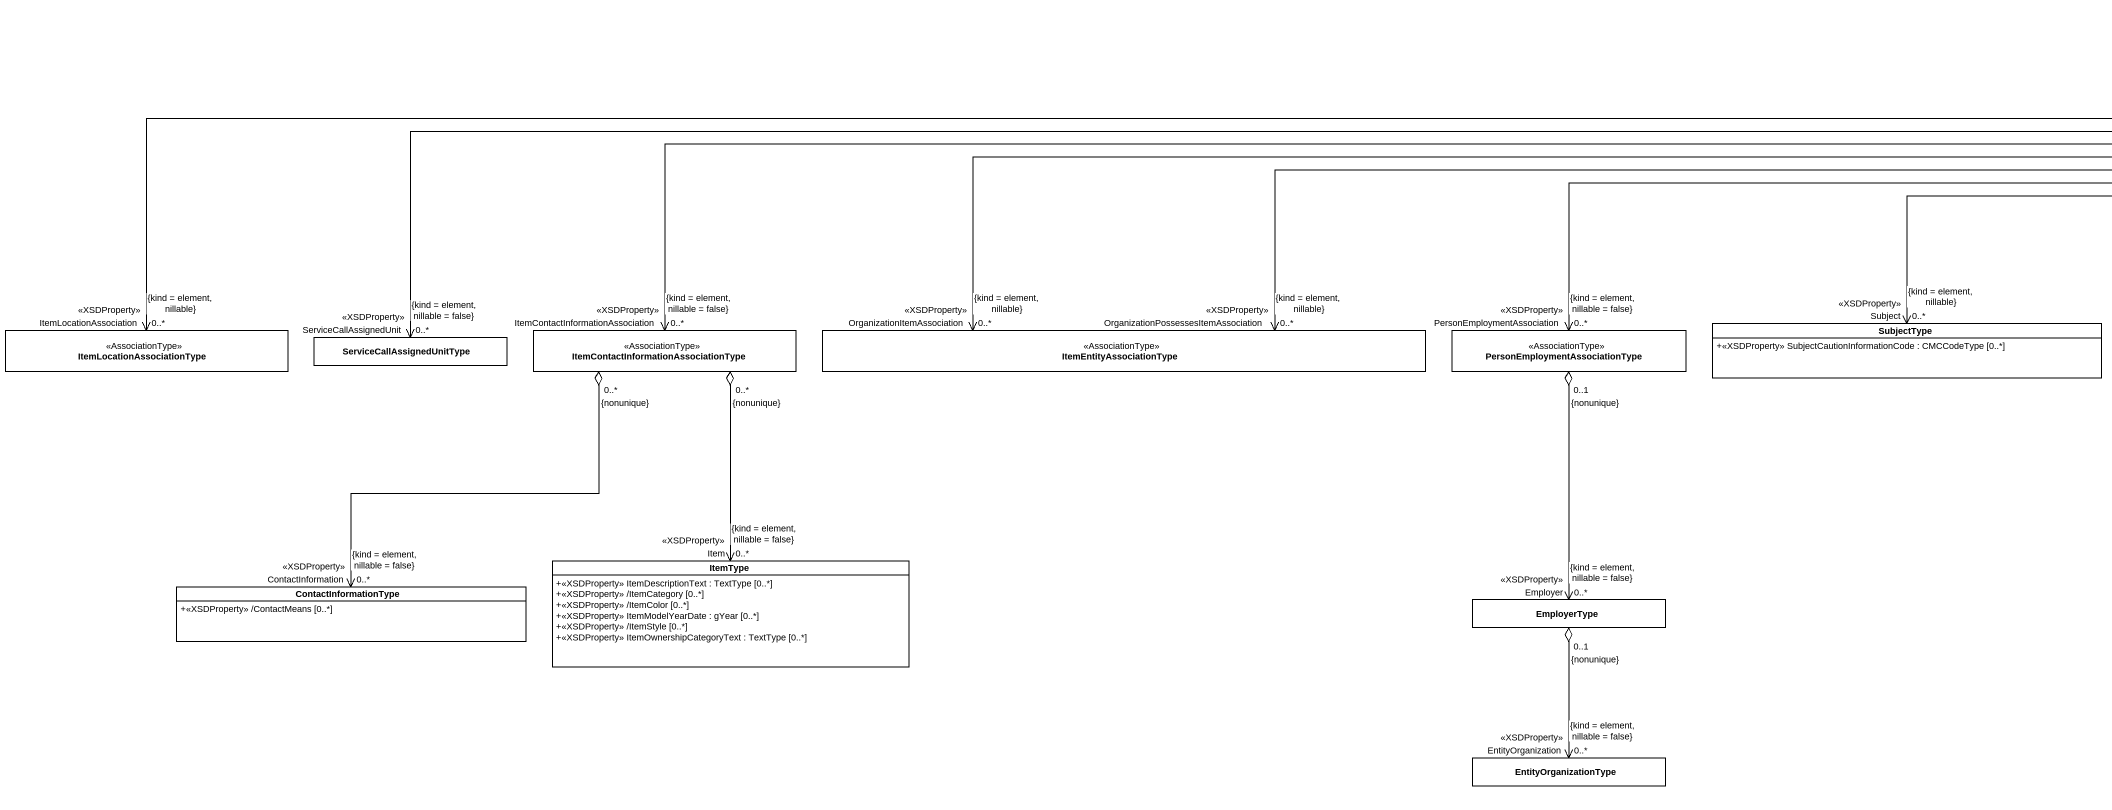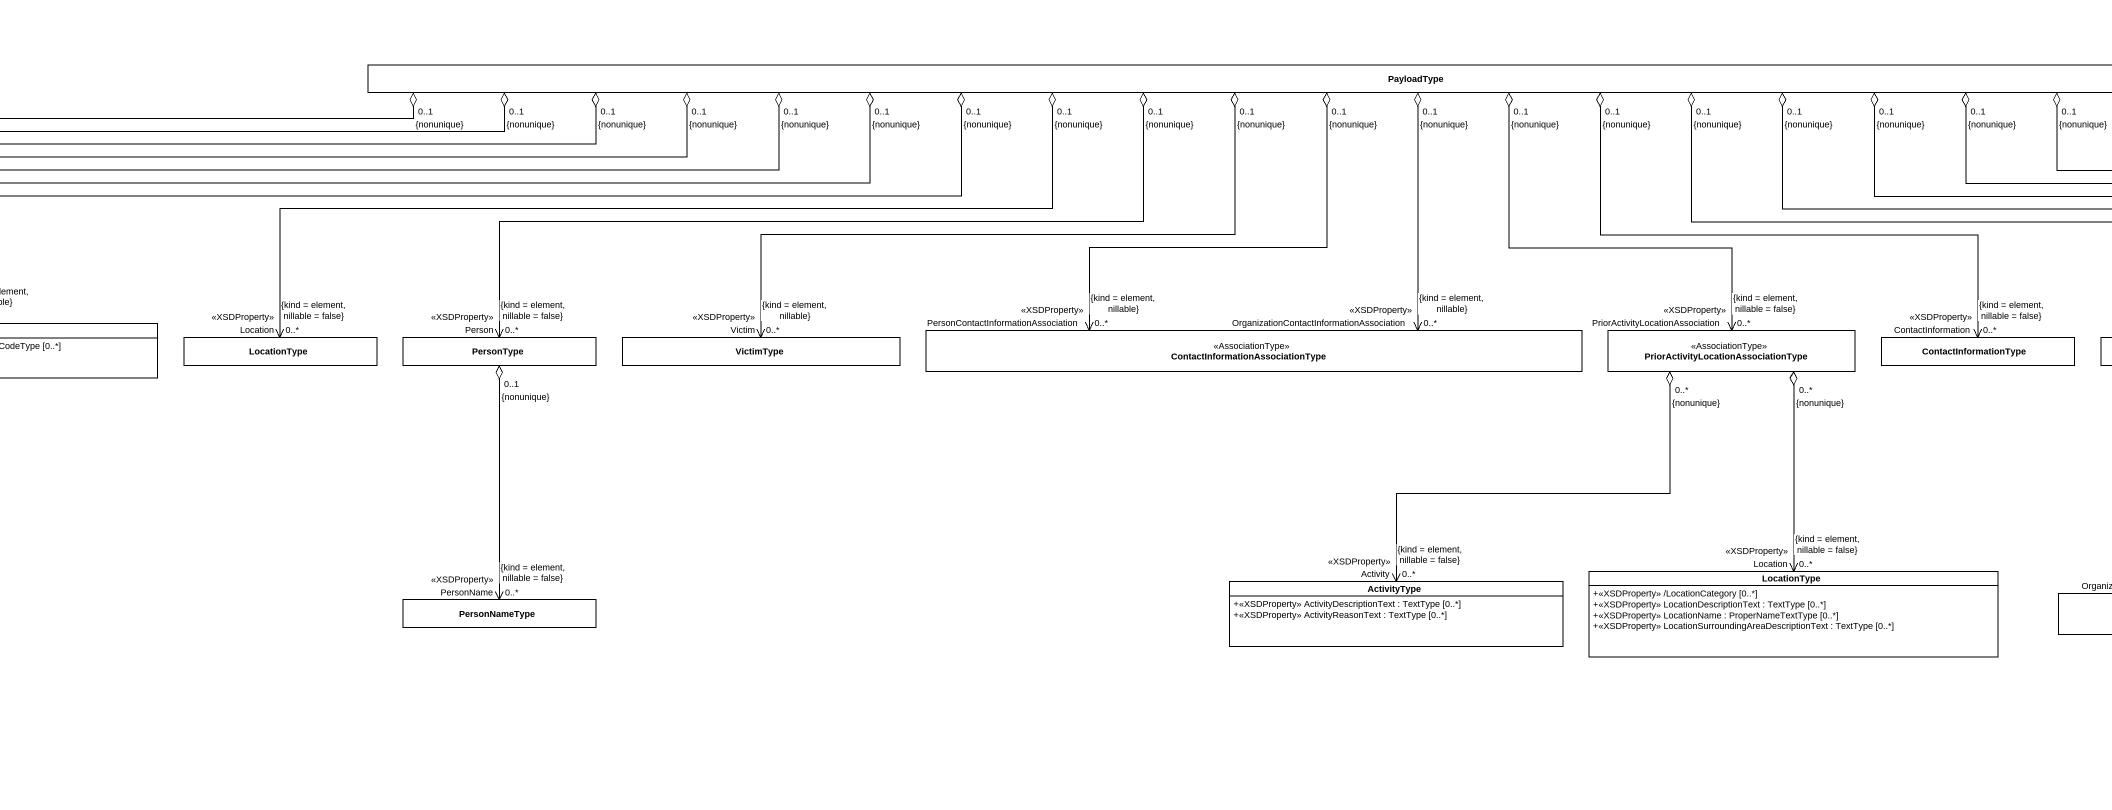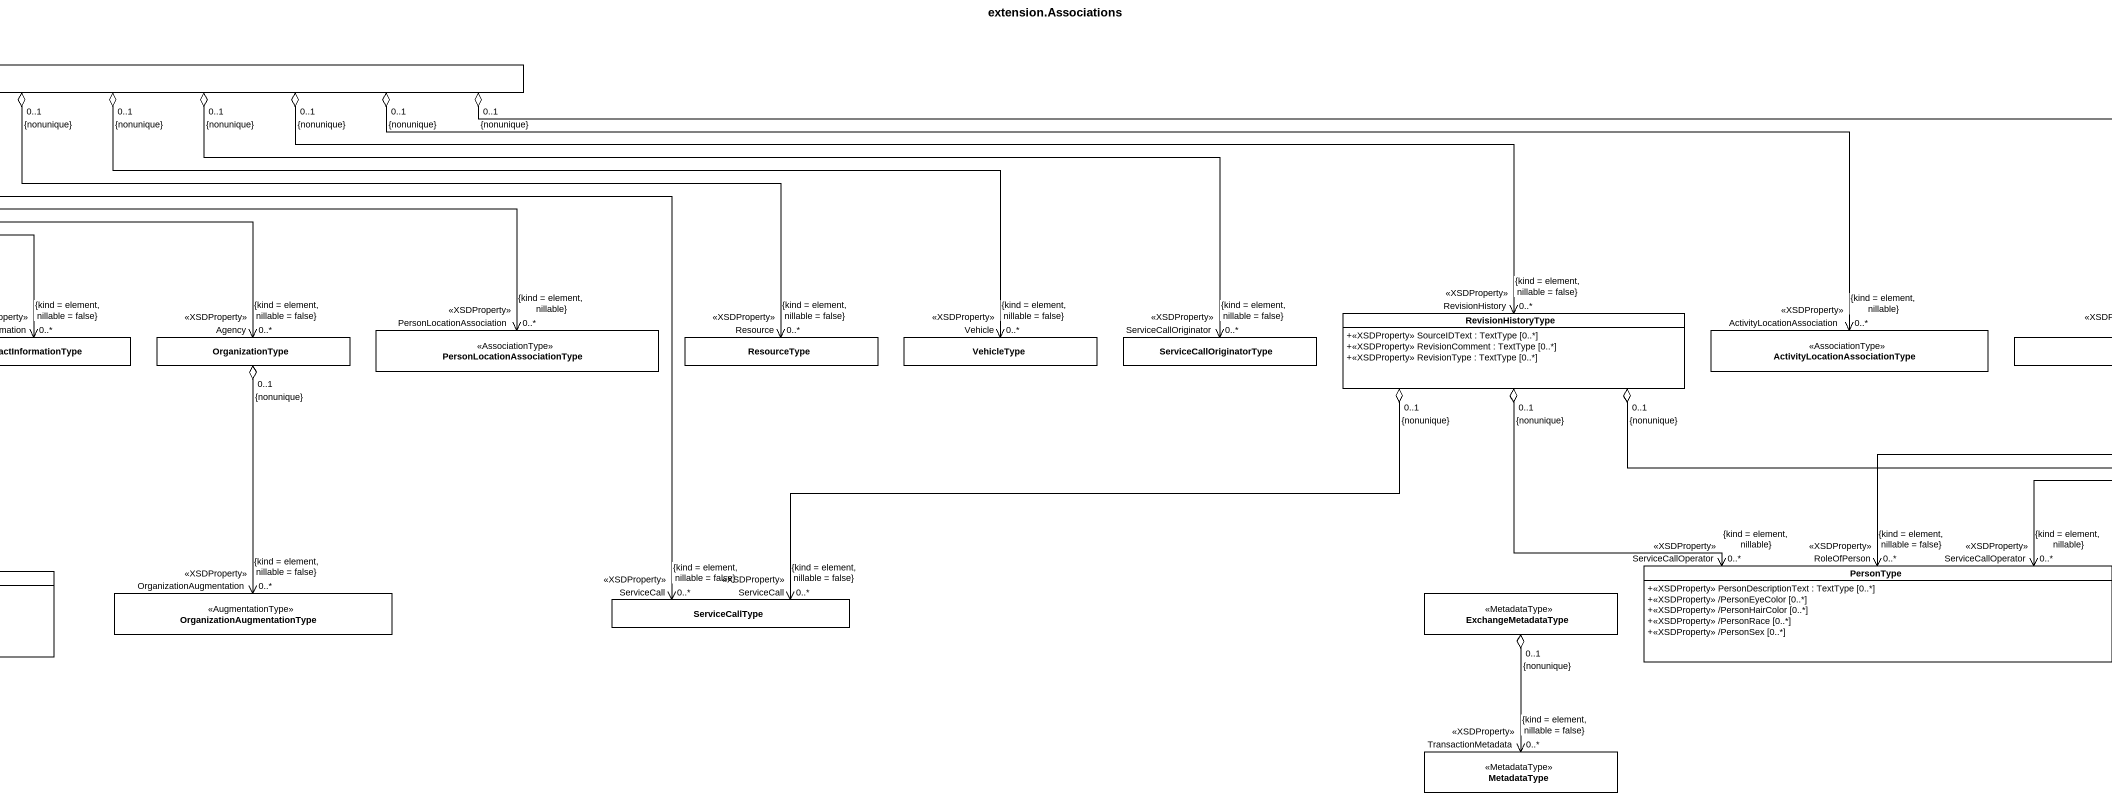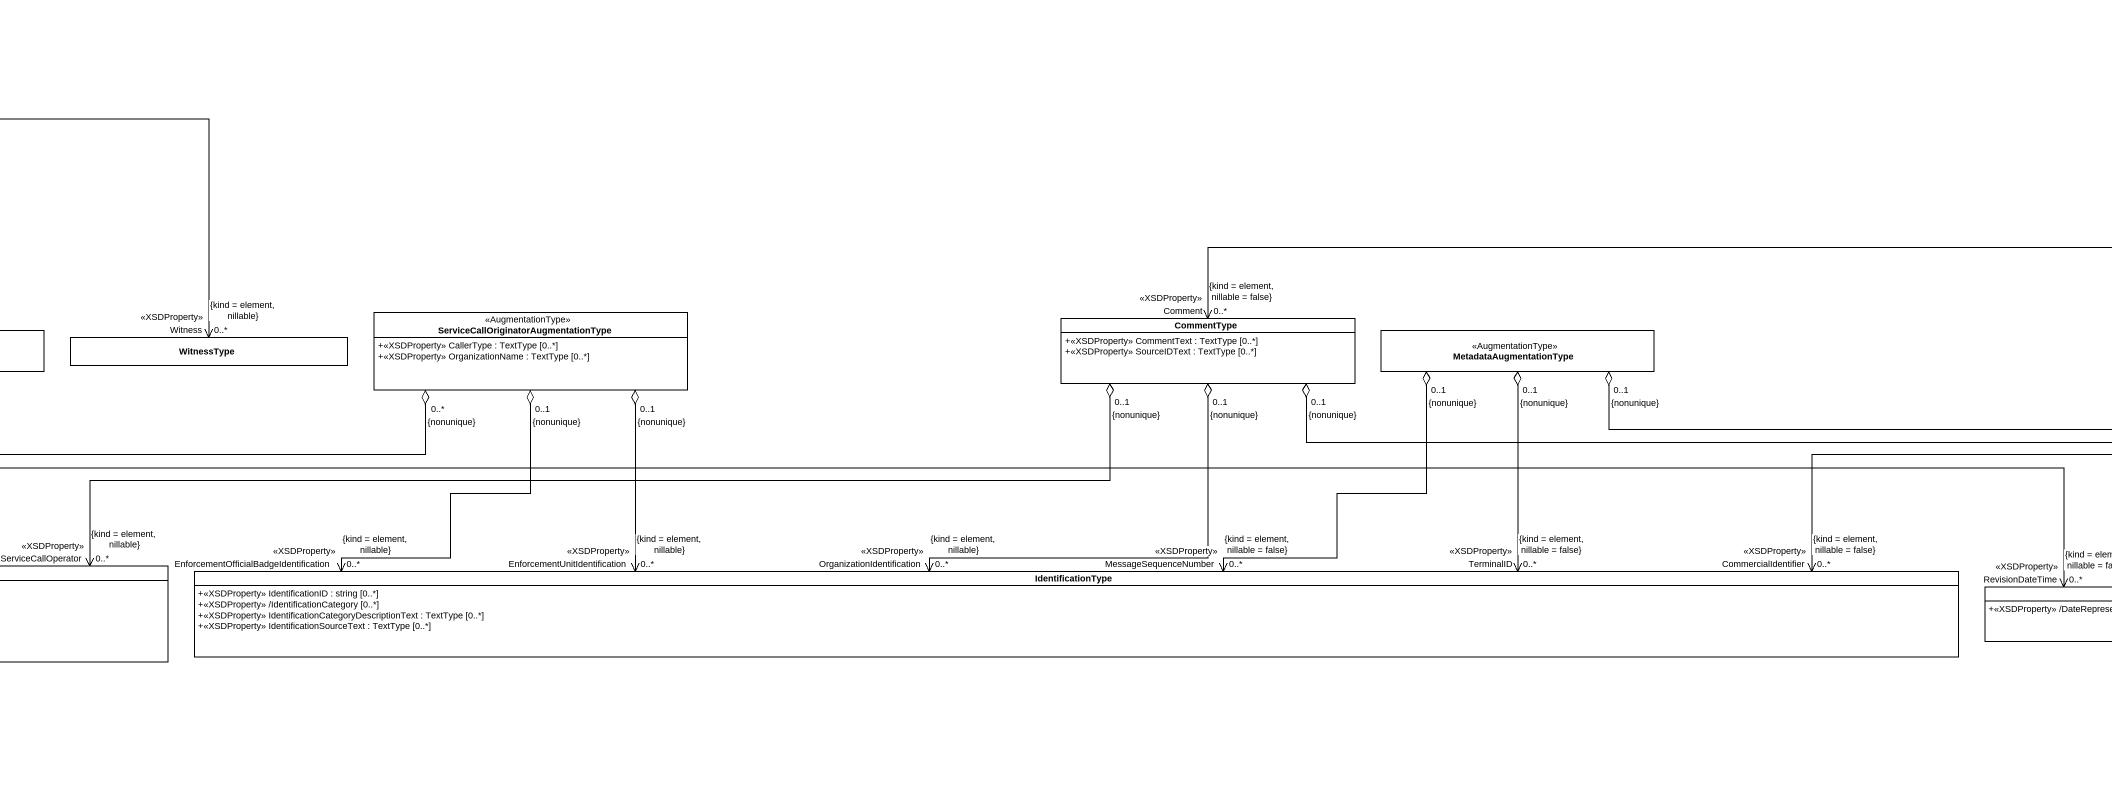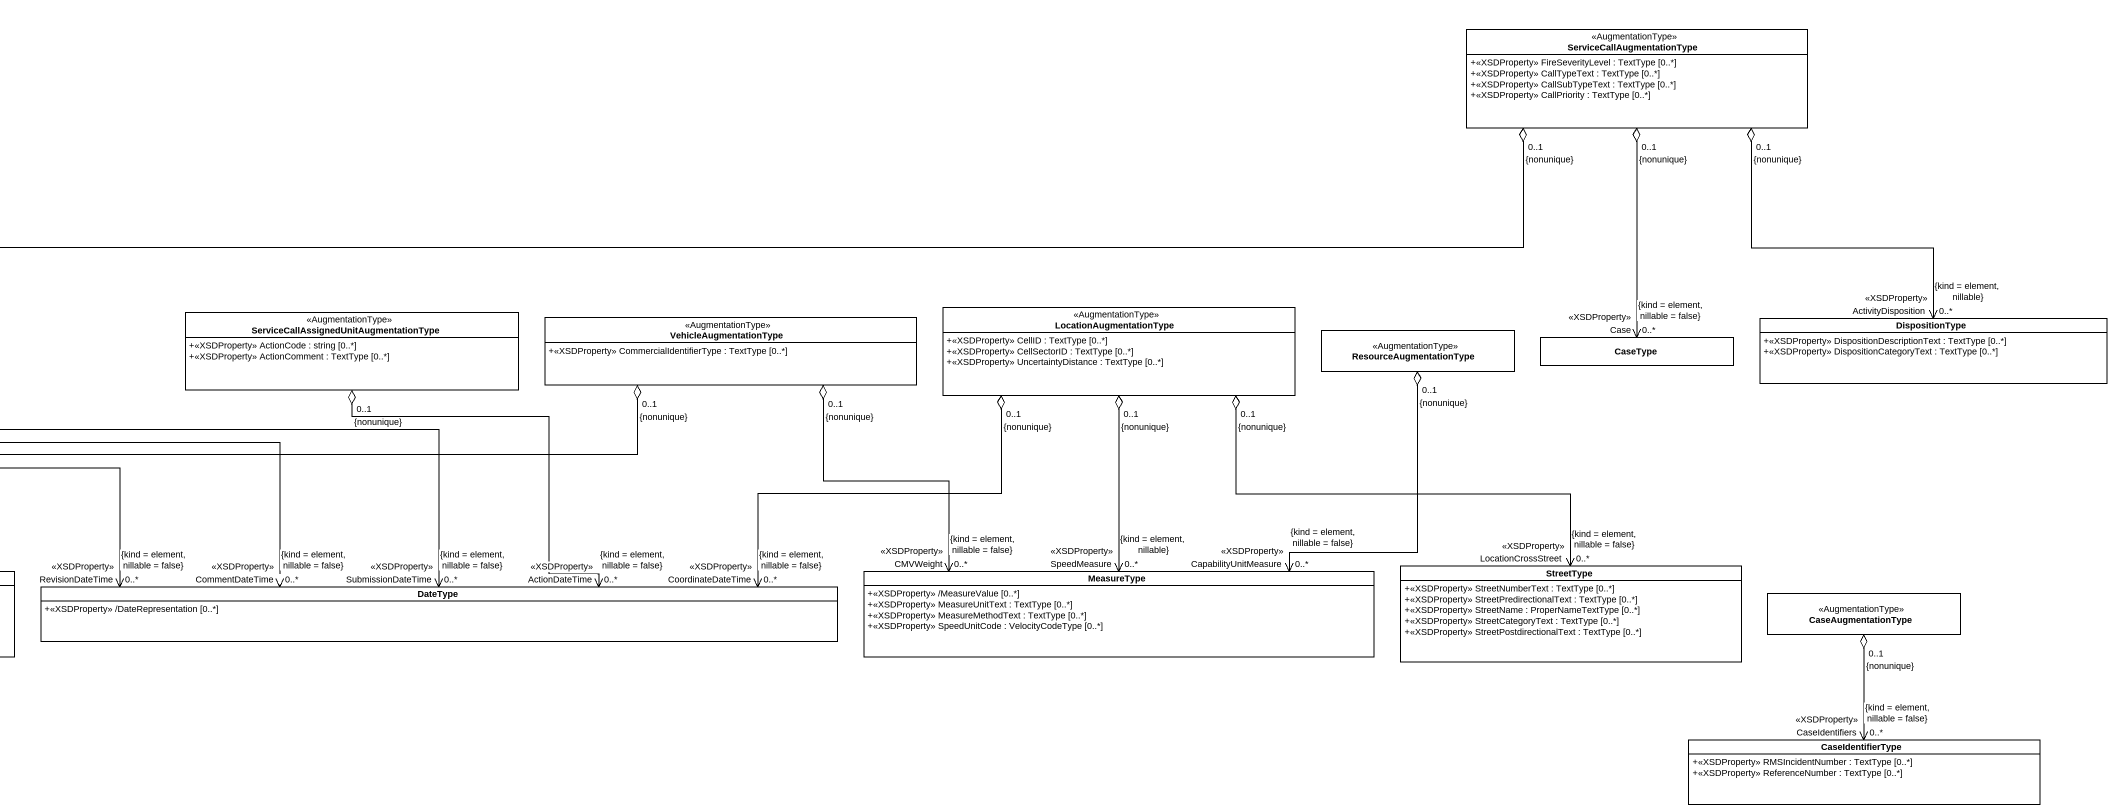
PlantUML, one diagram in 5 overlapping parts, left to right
@startuml
title extension.Associations
hide circle
hide empty members
skinparam classAttributeIconSize 0
class ServiceCallAugmentationType <<AugmentationType>> {
  +<<XSDProperty>> FireSeverityLevel : TextType [0..*]
  +<<XSDProperty>> CallTypeText : TextType [0..*]
  +<<XSDProperty>> CallSubTypeText : TextType [0..*]
  +<<XSDProperty>> CallPriority : TextType [0..*]
}
class PayloadType
class LocationAugmentationType <<AugmentationType>> {
  +<<XSDProperty>> CellID : TextType [0..*]
  +<<XSDProperty>> CellSectorID : TextType [0..*]
  +<<XSDProperty>> UncertaintyDistance : TextType [0..*]
}
class ItemLocationAssociationType <<AssociationType>>
class ServiceCallAssignedUnitType
class "ItemContactInformationAssociationType" as ItemContactInformationAssoci <<AssociationType>>
class ItemEntityAssociationType <<AssociationType>>
class "PersonEmploymentAssociationType" as PersonEmploymentAssociationT <<AssociationType>>
class SubjectType {
  +<<XSDProperty>> SubjectCautionInformationCode : CMCCodeType [0..*]
}
class LocationType
class PersonType
class VictimType
class "ContactInformationAssociationType" as ContactInformationAssociatio <<AssociationType>>
class "PriorActivityLocationAssociationType" as PriorActivityLocationAssocia <<AssociationType>>
class ContactInformationType
class OrganizationType
class "PersonLocationAssociationType" as PersonLocationAssociationTyp <<AssociationType>>
class ResourceType
class VehicleType
class ServiceCallOriginatorType
class RevisionHistoryType {
  +<<XSDProperty>> SourceIDText : TextType [0..*]
  +<<XSDProperty>> RevisionComment : TextType [0..*]
  +<<XSDProperty>> RevisionType : TextType [0..*]
}
class "ActivityLocationAssociationType" as ActivityLocationAssociationT <<AssociationType>>
class WitnessType
class "ServiceCallOriginatorAugmentationType" as ServiceCallOriginatorAugment <<AugmentationType>> {
  +<<XSDProperty>> CallerType : TextType [0..*]
  +<<XSDProperty>> OrganizationName : TextType [0..*]
}
class CommentType {
  +<<XSDProperty>> CommentText : TextType [0..*]
  +<<XSDProperty>> SourceIDText : TextType [0..*]
}
class MetadataAugmentationType <<AugmentationType>>
class "ServiceCallAssignedUnitAugmentationType" as ServiceCallAssignedUnitAugme <<AugmentationType>> {
  +<<XSDProperty>> ActionCode : string [0..*]
  +<<XSDProperty>> ActionComment : TextType [0..*]
}
class VehicleAugmentationType <<AugmentationType>> {
  +<<XSDProperty>> CommercialIdentifierType : TextType [0..*]
}
class ResourceAugmentationType <<AugmentationType>>
class CaseType
class DispositionType {
  +<<XSDProperty>> DispositionDescriptionText : TextType [0..*]
  +<<XSDProperty>> DispositionCategoryText : TextType [0..*]
}
class ItemType {
  +<<XSDProperty>> ItemDescriptionText : TextType [0..*]
  +<<XSDProperty>> /ItemCategory [0..*]
  +<<XSDProperty>> /ItemColor [0..*]
  +<<XSDProperty>> ItemModelYearDate : gYear [0..*]
  +<<XSDProperty>> /ItemStyle [0..*]
  +<<XSDProperty>> ItemOwnershipCategoryText : TextType [0..*]
}
class "LocationType" as LocationType_2 {
  +<<XSDProperty>> /LocationCategory [0..*]
  +<<XSDProperty>> LocationDescriptionText : TextType [0..*]
  +<<XSDProperty>> LocationName : ProperNameTextType [0..*]
  +<<XSDProperty>> LocationSurroundingAreaDescriptionText : TextType [0..*]
}
class "PersonType" as PersonType_2 {
  +<<XSDProperty>> PersonDescriptionText : TextType [0..*]
  +<<XSDProperty>> /PersonEyeColor [0..*]
  +<<XSDProperty>> /PersonHairColor [0..*]
  +<<XSDProperty>> /PersonRace [0..*]
  +<<XSDProperty>> /PersonSex [0..*]
}
class IdentificationType {
  +<<XSDProperty>> IdentificationID : string [0..*]
  +<<XSDProperty>> /IdentificationCategory [0..*]
  +<<XSDProperty>> IdentificationCategoryDescriptionText : TextType [0..*]
  +<<XSDProperty>> IdentificationSourceText : TextType [0..*]
}
class MeasureType {
  +<<XSDProperty>> /MeasureValue [0..*]
  +<<XSDProperty>> MeasureUnitText : TextType [0..*]
  +<<XSDProperty>> MeasureMethodText : TextType [0..*]
  +<<XSDProperty>> SpeedUnitCode : VelocityCodeType [0..*]
}
class StreetType {
  +<<XSDProperty>> StreetNumberText : TextType [0..*]
  +<<XSDProperty>> StreetPredirectionalText : TextType [0..*]
  +<<XSDProperty>> StreetName : ProperNameTextType [0..*]
  +<<XSDProperty>> StreetCategoryText : TextType [0..*]
  +<<XSDProperty>> StreetPostdirectionalText : TextType [0..*]
}
class "ContactInformationType" as ContactInformationType_2 {
  +<<XSDProperty>> /ContactMeans [0..*]
}
class EmployerType
class PersonNameType
class ActivityType {
  +<<XSDProperty>> ActivityDescriptionText : TextType [0..*]
  +<<XSDProperty>> ActivityReasonText : TextType [0..*]
}
class OrganizationAugmentationType <<AugmentationType>>
class ServiceCallType
class ExchangeMetadataType <<MetadataType>>
class DateType {
  +<<XSDProperty>> /DateRepresentation [0..*]
}
class CaseAugmentationType <<AugmentationType>>
class EntityOrganizationType
class MetadataType <<MetadataType>>
class CaseIdentifierType {
  +<<XSDProperty>> RMSIncidentNumber : TextType [0..*]
  +<<XSDProperty>> ReferenceNumber : TextType [0..*]
}
ServiceCallAugmentationType "0..1\n{nonunique}" o-left-> "Comment\n<<XSDProperty>>\n0..*\n{kind = element, nillable = false}" CommentType
ServiceCallAugmentationType "0..1\n{nonunique}" o--> "Case\n<<XSDProperty>>\n0..*\n{kind = element, nillable = false}" CaseType
ServiceCallAugmentationType "0..1\n{nonunique}" o--> "ActivityDisposition\n<<XSDProperty>>\n0..*\n{kind = element, nillable}" DispositionType
PayloadType "0..1\n{nonunique}" o-left-> "ItemLocationAssociation\n<<XSDProperty>>\n0..*\n{kind = element, nillable}" ItemLocationAssociationType
PayloadType "0..1\n{nonunique}" o-left-> "ServiceCallAssignedUnit\n<<XSDProperty>>\n0..*\n{kind = element, nillable = false}" ServiceCallAssignedUnitType
PayloadType "0..1\n{nonunique}" o-left-> "ItemContactInformationAssociation\n<<XSDProperty>>\n0..*\n{kind = element, nillable = false}" ItemContactInformationAssoci
PayloadType "0..1\n{nonunique}" o-left-> "OrganizationItemAssociation\n<<XSDProperty>>\n0..*\n{kind = element, nillable}" ItemEntityAssociationType
PayloadType "0..1\n{nonunique}" o-left-> "OrganizationPossessesItemAssociation\n<<XSDProperty>>\n0..*\n{kind = element, nillable}" ItemEntityAssociationType
PayloadType "0..1\n{nonunique}" o-left-> "PersonEmploymentAssociation\n<<XSDProperty>>\n0..*\n{kind = element, nillable = false}" PersonEmploymentAssociationT
PayloadType "0..1\n{nonunique}" o-left-> "Subject\n<<XSDProperty>>\n0..*\n{kind = element, nillable}" SubjectType
PayloadType "0..1\n{nonunique}" o-left-> "Location\n<<XSDProperty>>\n0..*\n{kind = element, nillable = false}" LocationType
PayloadType "0..1\n{nonunique}" o-left-> "Person\n<<XSDProperty>>\n0..*\n{kind = element, nillable = false}" PersonType
PayloadType "0..1\n{nonunique}" o-left-> "Victim\n<<XSDProperty>>\n0..*\n{kind = element, nillable}" VictimType
PayloadType "0..1\n{nonunique}" o--> "PersonContactInformationAssociation\n<<XSDProperty>>\n0..*\n{kind = element, nillable}" ContactInformationAssociatio
PayloadType "0..1\n{nonunique}" o--> "OrganizationContactInformationAssociation\n<<XSDProperty>>\n0..*\n{kind = element, nillable}" ContactInformationAssociatio
PayloadType "0..1\n{nonunique}" o--> "PriorActivityLocationAssociation\n<<XSDProperty>>\n0..*\n{kind = element, nillable = false}" PriorActivityLocationAssocia
PayloadType "0..1\n{nonunique}" o-right-> "ContactInformation\n<<XSDProperty>>\n0..*\n{kind = element, nillable = false}" ContactInformationType
PayloadType "0..1\n{nonunique}" o-right-> "Agency\n<<XSDProperty>>\n0..*\n{kind = element, nillable = false}" OrganizationType
PayloadType "0..1\n{nonunique}" o-right-> "PersonLocationAssociation\n<<XSDProperty>>\n0..*\n{kind = element, nillable}" PersonLocationAssociationTyp
PayloadType "0..1\n{nonunique}" o-right-> "Resource\n<<XSDProperty>>\n0..*\n{kind = element, nillable = false}" ResourceType
PayloadType "0..1\n{nonunique}" o-right-> "Vehicle\n<<XSDProperty>>\n0..*\n{kind = element, nillable = false}" VehicleType
PayloadType "0..1\n{nonunique}" o-right-> "ServiceCallOriginator\n<<XSDProperty>>\n0..*\n{kind = element, nillable = false}" ServiceCallOriginatorType
PayloadType "0..1\n{nonunique}" o-right-> "RevisionHistory\n<<XSDProperty>>\n0..*\n{kind = element, nillable = false}" RevisionHistoryType
PayloadType "0..1\n{nonunique}" o-right-> "ActivityLocationAssociation\n<<XSDProperty>>\n0..*\n{kind = element, nillable}" ActivityLocationAssociationT
PayloadType "0..1\n{nonunique}" o-right-> "Witness\n<<XSDProperty>>\n0..*\n{kind = element, nillable}" WitnessType
PayloadType "0..1\n{nonunique}" o-right-> "ServiceCall\n<<XSDProperty>>\n0..*\n{kind = element, nillable = false}" ServiceCallType
LocationAugmentationType "0..1\n{nonunique}" o--> "SpeedMeasure\n<<XSDProperty>>\n0..*\n{kind = element, nillable}" MeasureType
LocationAugmentationType "0..1\n{nonunique}" o-right-> "LocationCrossStreet\n<<XSDProperty>>\n0..*\n{kind = element, nillable = false}" StreetType
LocationAugmentationType "0..1\n{nonunique}" o-left-> "CoordinateDateTime\n<<XSDProperty>>\n0..*\n{kind = element, nillable = false}" DateType
ItemContactInformationAssoci "0..*\n{nonunique}" o--> "Item\n<<XSDProperty>>\n0..*\n{kind = element, nillable = false}" ItemType
ItemContactInformationAssoci "0..*\n{nonunique}" o--> "ContactInformation\n<<XSDProperty>>\n0..*\n{kind = element, nillable = false}" ContactInformationType_2
PersonEmploymentAssociationT "0..1\n{nonunique}" o--> "Employer\n<<XSDProperty>>\n0..*\n{kind = element, nillable = false}" EmployerType
PersonType "0..1\n{nonunique}" o--> "PersonName\n<<XSDProperty>>\n0..*\n{kind = element, nillable = false}" PersonNameType
PriorActivityLocationAssocia "0..*\n{nonunique}" o--> "Location\n<<XSDProperty>>\n0..*\n{kind = element, nillable = false}" LocationType_2
PriorActivityLocationAssocia "0..*\n{nonunique}" o--> "Activity\n<<XSDProperty>>\n0..*\n{kind = element, nillable = false}" ActivityType
OrganizationType "0..1\n{nonunique}" o--> "OrganizationAugmentation\n<<XSDProperty>>\n0..*\n{kind = element, nillable = false}" OrganizationAugmentationType
RevisionHistoryType "0..1\n{nonunique}" o--> "ServiceCallOperator\n<<XSDProperty>>\n0..*\n{kind = element, nillable}" PersonType_2
RevisionHistoryType "0..1\n{nonunique}" o-left-> "ServiceCall\n<<XSDProperty>>\n0..*\n{kind = element, nillable = false}" ServiceCallType
RevisionHistoryType "0..1\n{nonunique}" o-right-> "RevisionDateTime\n<<XSDProperty>>\n0..*\n{kind = element, nillable = false}" DateType
ServiceCallOriginatorAugment "0..*\n{nonunique}" o-left-> "RoleOfPerson\n<<XSDProperty>>\n0..*\n{kind = element, nillable = false}" PersonType_2
ServiceCallOriginatorAugment "0..1\n{nonunique}" o-right-> "EnforcementOfficialBadgeIdentification\n<<XSDProperty>>\n0..*\n{kind = element, nillable}" IdentificationType
ServiceCallOriginatorAugment "0..1\n{nonunique}" o-right-> "EnforcementUnitIdentification\n<<XSDProperty>>\n0..*\n{kind = element, nillable}" IdentificationType
CommentType "0..1\n{nonunique}" o-left-> "ServiceCallOperator\n<<XSDProperty>>\n0..*\n{kind = element, nillable}" PersonType_2
CommentType "0..1\n{nonunique}" o--> "OrganizationIdentification\n<<XSDProperty>>\n0..*\n{kind = element, nillable}" IdentificationType
CommentType "0..1\n{nonunique}" o-right-> "CommentDateTime\n<<XSDProperty>>\n0..*\n{kind = element, nillable = false}" DateType
MetadataAugmentationType "0..1\n{nonunique}" o-left-> "MessageSequenceNumber\n<<XSDProperty>>\n0..*\n{kind = element, nillable = false}" IdentificationType
MetadataAugmentationType "0..1\n{nonunique}" o-left-> "TerminalID\n<<XSDProperty>>\n0..*\n{kind = element, nillable = false}" IdentificationType
MetadataAugmentationType "0..1\n{nonunique}" o-right-> "SubmissionDateTime\n<<XSDProperty>>\n0..*\n{kind = element, nillable = false}" DateType
ServiceCallAssignedUnitAugme "0..1\n{nonunique}" o--> "ActionDateTime\n<<XSDProperty>>\n0..*\n{kind = element, nillable = false}" DateType
VehicleAugmentationType "0..1\n{nonunique}" o-left-> "CommercialIdentifier\n<<XSDProperty>>\n0..*\n{kind = element, nillable = false}" IdentificationType
VehicleAugmentationType "0..1\n{nonunique}" o--> "CMVWeight\n<<XSDProperty>>\n0..*\n{kind = element, nillable = false}" MeasureType
ResourceAugmentationType "0..1\n{nonunique}" o--> "CapabilityUnitMeasure\n<<XSDProperty>>\n0..*\n{kind = element, nillable = false}" MeasureType
EmployerType "0..1\n{nonunique}" o--> "EntityOrganization\n<<XSDProperty>>\n0..*\n{kind = element, nillable = false}" EntityOrganizationType
ExchangeMetadataType "0..1\n{nonunique}" o--> "TransactionMetadata\n<<XSDProperty>>\n0..*\n{kind = element, nillable = false}" MetadataType
CaseAugmentationType "0..1\n{nonunique}" o--> "CaseIdentifiers\n<<XSDProperty>>\n0..*\n{kind = element, nillable = false}" CaseIdentifierType
@enduml
